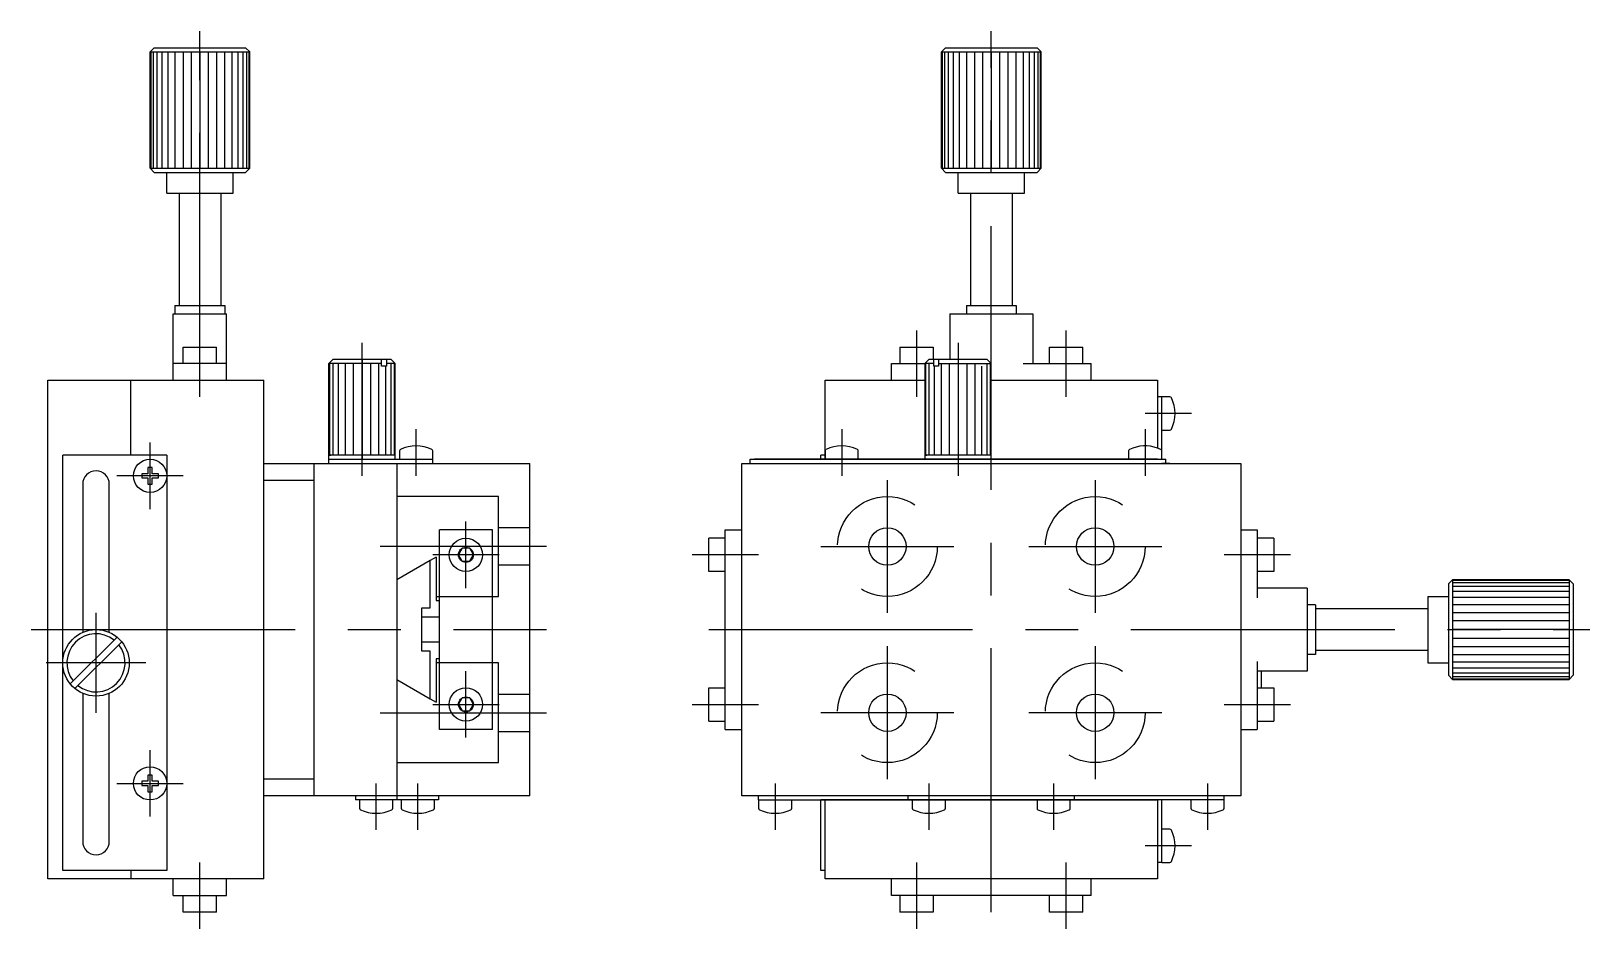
# Model space of a CAD drawing. Extents: x -146 to 249, y -116 to 147.
# Drawn here: x 61.5 to 249.1, y -36 to 72 of the extents above; entities that cross this region are included whole.
import ezdxf

# ---------------------------------------------------------------- set-up
doc = ezdxf.new("R2010")
doc.units = 0
doc.linetypes.add('CENTER', pattern=[50.8, 31.75, -6.35, 6.35, -6.35])
doc.linetypes.add('DASHED', pattern=[19.05, 12.7, -6.35])
doc.layers.get('0').update_dxf_attribs({"linetype": 'CONTINUOUS'})
doc.layers.add('CENTER', color=1, linetype='CENTER')

msp = doc.modelspace()

# ---------------------------------------------------------------- linework, layer by layer
at = {"color": 7, "linetype": 'CONTINUOUS'}
for p, q in [((76.35, 70), (75.85, 69.5)), ((75.85, 69.5), (87.85, 69.5)), ((75.85, 69.5), (75.85, 55.5)), ((75.85, 55.5), (75.85, 69.5)), ((75.94, 69.5), (75.94, 55.5)), ((76.21, 69.5), (76.21, 55.5)), ((76.35, 70), (87.35, 70)), ((76.65, 69.5), (76.65, 55.5)), ((77.25, 69.5), (77.25, 55.5)), ((77.99, 69.5), (77.99, 55.5)), ((78.85, 69.5), (78.85, 55.5)), ((79.83, 69.5), (79.83, 55.5)), ((80.81, 69.5), (80.81, 55.5)), ((81.85, 69.5), (81.85, 55.5)), ((82.89, 55.5), (82.89, 69.5)), ((83.87, 55.5), (83.87, 69.5)), ((84.85, 55.5), (84.85, 69.5)), ((85.71, 55.5), (85.71, 69.5)), ((86.44, 55.5), (86.44, 69.5)), ((87.04, 55.5), (87.04, 69.5)), ((87.35, 70), (87.85, 69.5)), ((87.49, 55.5), (87.49, 69.5)), ((87.76, 55.5), (87.76, 69.5)), ((87.85, 55.5), (87.85, 69.5)), ((171.55, 70), (171.05, 69.5)), ((171.05, 69.5), (183.05, 69.5)), ((171.05, 55.5), (171.05, 69.5)), ((171.05, 69.5), (171.05, 55.5)), ((171.14, 69.5), (171.14, 55.5)), ((171.41, 69.5), (171.41, 55.5)), ((171.55, 70), (182.55, 70)), ((171.86, 69.5), (171.86, 55.5)), ((172.46, 69.5), (172.46, 55.5)), ((173.2, 69.5), (173.2, 55.5)), ((174.05, 69.5), (174.05, 55.5)), ((175.03, 69.5), (175.03, 55.5)), ((176.01, 69.5), (176.01, 55.5)), ((177.05, 69.5), (177.05, 55.5)), ((178.09, 55.5), (178.09, 69.5)), ((179.07, 55.5), (179.07, 69.5)), ((180.05, 55.5), (180.05, 69.5)), ((180.91, 55.5), (180.91, 69.5)), ((181.65, 55.5), (181.65, 69.5)), ((182.25, 55.5), (182.25, 69.5)), ((182.55, 70), (183.05, 69.5)), ((182.69, 55.5), (182.69, 69.5)), ((182.96, 55.5), (182.96, 69.5)), ((183.05, 55.5), (183.05, 69.5)), ((75.85, 55.5), (87.85, 55.5)), ((76.35, 55), (75.85, 55.5)), ((76.35, 55), (87.35, 55)), ((77.85, 52.5), (77.85, 55)), ((77.85, 52.5), (77.85, 55)), ((85.85, 52.5), (85.85, 55)), ((87.85, 55.5), (87.35, 55)), ((171.05, 55.5), (183.05, 55.5)), ((171.55, 55), (171.05, 55.5)), ((171.55, 55), (182.55, 55)), ((173.05, 52.5), (173.05, 55)), ((173.05, 52.5), (173.05, 55)), ((181.05, 52.5), (181.05, 55)), ((183.05, 55.5), (182.55, 55)), ((77.85, 52.5), (85.85, 52.5)), ((79.35, 52.5), (79.35, 39)), ((84.35, 52.5), (84.35, 39)), ((84.35, 52.5), (85.85, 52.5)), ((173.05, 52.5), (181.05, 52.5)), ((174.55, 52.5), (174.55, 39)), ((179.55, 52.5), (179.55, 39)), ((78.65, 38), (85.05, 38)), ((78.65, 30), (78.65, 38)), ((78.85, 39), (84.85, 39)), ((78.85, 39), (78.85, 38)), ((84.85, 39), (84.85, 38)), ((85.05, 30), (85.05, 38)), ((172.05, 38), (182.05, 38)), ((172.05, 38), (172.05, 32.5)), ((174.05, 39), (180.05, 39)), ((174.05, 39), (174.05, 38)), ((180.05, 39), (180.05, 38)), ((182.05, 38), (182.05, 32)), ((79.85, 34), (83.85, 34)), ((79.85, 32), (79.85, 34)), ((83.85, 32), (83.85, 34)), ((166.05, 34), (170.05, 34)), ((166.05, 34), (166.05, 32)), ((170.05, 34), (170.05, 32.5)), ((184.05, 32), (184.05, 34)), ((184.05, 34), (188.05, 34)), ((188.05, 32), (188.05, 34)), ((85.05, 32), (78.65, 32)), ((97.35, 32), (97.85, 32.5)), ((97.35, 20), (97.35, 32)), ((103.71, 32), (97.35, 32)), ((97.48, 21), (97.48, 32)), ((104.85, 32.5), (97.85, 32.5)), ((97.88, 21), (97.88, 32)), ((98.52, 21), (98.52, 32)), ((99.35, 21), (99.35, 32)), ((100.31, 21), (100.31, 32)), ((101.35, 32), (101.35, 21)), ((102.38, 32), (102.38, 21)), ((103.35, 32), (103.35, 21)), ((103.71, 31.7), (103.71, 32.5)), ((104.28, 32.5), (104.28, 31.7)), ((105.35, 32), (104.28, 32)), ((104.81, 32), (104.81, 21)), ((104.85, 32.5), (105.35, 32)), ((105.21, 32), (105.21, 21)), ((105.35, 20.5), (105.35, 32)), ((165.05, 32), (169.05, 32)), ((165.05, 30), (165.05, 32)), ((169.05, 32), (169.55, 32.5)), ((169.05, 32), (169.05, 20.5)), ((170.12, 32), (169.05, 32)), ((169.19, 21), (169.19, 32)), ((170.05, 32.5), (169.55, 32.5)), ((169.59, 21), (169.59, 32)), ((172.05, 32.5), (170.05, 32.5)), ((170.12, 32), (170.12, 32.5)), ((170.12, 31.7), (170.12, 32)), ((170.69, 32.5), (170.69, 32)), ((170.69, 32), (177.05, 32)), ((170.69, 32), (170.69, 31.7)), ((171.05, 21), (171.05, 32)), ((172.02, 21), (172.02, 32)), ((176.55, 32.5), (172.05, 32.5)), ((173.05, 32), (173.05, 21)), ((174.09, 32), (174.09, 21)), ((175.05, 32), (175.05, 21)), ((176.52, 32), (176.52, 21)), ((176.55, 32.5), (177.05, 32)), ((176.92, 32), (176.92, 21)), ((177.05, 20.5), (177.05, 32)), ((180.89, 32), (189.05, 32)), ((189.05, 30), (189.05, 32)), ((104.28, 31.7), (103.71, 31.7)), ((104.18, 31.7), (104.18, 21)), ((170.22, 31.7), (170.12, 31.7)), ((170.22, 21), (170.22, 31.7)), ((170.69, 31.7), (170.22, 31.7)), ((175.88, 31.7), (175.88, 21)), ((63.55, -25), (63.55, 30)), ((63.55, 30), (89.55, 30)), ((73.55, 21), (73.55, 30)), ((89.55, -30), (89.55, 30)), ((89.55, 20), (89.55, 30)), ((157.05, 30), (169.05, 30)), ((157.05, 20.5), (157.05, 30)), ((177.05, 30), (197.05, 30)), ((197.05, 30), (197.05, 21.83)), ((197.55, 28), (197.05, 28)), ((197.55, 20.5), (197.55, 28)), ((198.54, 28), (197.55, 28)), ((197.55, 24), (198.54, 24)), ((65.35, -29), (65.35, 21)), ((77.85, 21), (65.35, 21)), ((77.85, 21), (77.85, -29)), ((105.35, 21), (97.35, 21)), ((97.35, 21), (97.6, 21)), ((105.85, 21.49), (105.85, 20.5)), ((109.85, 20.5), (109.85, 21.49)), ((157.05, 21), (156.55, 21)), ((156.55, 20.5), (156.55, 21)), ((157.05, 21.49), (157.05, 20.5)), ((161.05, 20.5), (161.05, 21.49)), ((177.05, 21), (169.05, 21)), ((169.05, 21), (169.3, 21)), ((193.55, 21.49), (193.55, 20.5)), ((197.55, 20.5), (197.55, 21.49)), ((76.1, 19.5), (75.6, 19.5)), ((75.6, 19.5), (75.6, 18.75)), ((76.1, 18.75), (76.1, 19.5)), ((89.55, 20), (121.55, 20)), ((95.55, 20), (95.55, 18)), ((97.35, 20.5), (109.85, 20.5)), ((105.55, 20), (105.55, -20.5)), ((109.85, 20), (109.85, 20.5)), ((121.55, -20), (121.55, 20)), ((147.05, -20), (147.05, 20)), ((147.05, 20), (207.05, 20)), ((147.05, 20), (207.05, 20)), ((148.05, 20.5), (156.55, 20.5)), ((148.05, 20), (148.05, 20.5)), ((156.55, 20.5), (148.55, 20.5)), ((156.55, 20.5), (155.56, 20.5)), ((156.55, 20.5), (157.05, 20.5)), ((157.05, 20.5), (156.55, 20.5)), ((157.05, 20.5), (197.55, 20.5)), ((197.05, 20.5), (157.05, 20.5)), ((197.55, 20.5), (198.05, 20.5)), ((198.54, 20), (197.55, 20)), ((198.05, 20), (198.05, 20.5)), ((207.05, 20), (207.05, -20)), ((67.75, 17.5), (67.75, -0.33)), ((70.95, -0.33), (70.95, 17.5)), ((75.6, 18.75), (74.85, 18.75)), ((74.85, 18.75), (74.85, 18.25)), ((74.85, 18.25), (75.6, 18.25)), ((75.6, 18.25), (75.6, 17.5)), ((75.6, 17.5), (76.1, 17.5)), ((76.85, 18.75), (76.1, 18.75)), ((76.1, 18.25), (76.85, 18.25)), ((76.1, 17.5), (76.1, 18.25)), ((76.85, 18.25), (76.85, 18.75)), ((89.55, 18), (95.55, 18)), ((95.55, 18), (95.55, -18)), ((117.05, 12), (110.65, 12)), ((110.65, 3.5), (110.65, 12)), ((117.05, -12), (117.05, 12)), ((145.05, 12), (147.05, 12)), ((145.05, -12), (145.05, 12)), ((207.05, 12), (209.05, 12)), ((209.05, 12), (209.05, 3.84)), ((113.4, 9.78), (112.95, 9)), ((114.3, 9.78), (113.4, 9.78)), ((114.75, 9), (114.3, 9.78)), ((143.05, 7), (143.05, 11)), ((145.05, 11), (143.05, 11)), ((211.05, 11), (209.05, 11)), ((211.05, 11), (211.05, 7)), ((109.55, 8.31), (105.55, 6)), ((110.25, 8.71), (109.55, 8.31)), ((109.55, 2.6), (109.55, 8.31)), ((110.25, 8.71), (110.25, 3.5)), ((113.4, 8.22), (112.95, 9)), ((113.4, 8.22), (114.3, 8.22)), ((114.3, 8.22), (114.75, 9)), ((145.05, 7), (143.05, 7)), ((211.05, 7), (209.05, 7)), ((232.05, 5.5), (232.55, 6)), ((232.55, 6), (232.55, -6)), ((246.55, 6), (232.55, 6)), ((232.55, 6), (246.55, 6)), ((246.55, 5.91), (232.55, 5.91)), ((246.55, 5.64), (232.55, 5.64)), ((247.05, 5.5), (246.55, 6)), ((246.55, 6), (246.55, -6)), ((209.55, 5), (209.05, 5)), ((215.05, 5), (209.55, 5)), ((215.05, 5), (215.05, -5)), ((229.55, 4), (232.05, 4)), ((229.55, 4), (232.05, 4)), ((229.55, 4), (229.55, -4)), ((232.05, 5.5), (232.05, -5.5)), ((246.55, 5.2), (232.55, 5.2)), ((246.55, 4.6), (232.55, 4.6)), ((246.55, 3.86), (232.55, 3.86)), ((247.05, 5.5), (247.05, -5.5)), ((108.55, -2.6), (108.55, 2.6)), ((108.55, 2.6), (109.55, 2.6)), ((110.25, 3.5), (110.65, 3.5)), ((110.65, 1.5), (110.65, 3.5)), ((216.05, 3), (215.05, 3)), ((216.05, 3), (216.05, -3)), ((229.55, 2.5), (216.05, 2.5)), ((246.55, 3), (232.55, 3)), ((246.55, 2.02), (232.55, 2.02)), ((110.65, 1.5), (108.55, 1.5)), ((110.65, -1.5), (110.65, 1.5)), ((246.55, 1.04), (232.55, 1.04)), ((246.55, 0), (232.55, 0)), ((66.25, -6.53), (71.88, -0.9)), ((66.82, -7.1), (72.45, -1.47)), ((110.65, -1.5), (108.55, -1.5)), ((110.65, -12), (110.65, -1.5)), ((232.55, -1.04), (246.55, -1.04)), ((109.55, -2.6), (108.55, -2.6)), ((109.55, -3.5), (109.55, -2.6)), ((109.55, -8.31), (109.55, -3.5)), ((110.65, -3.5), (110.25, -3.5)), ((110.25, -3.5), (110.25, -8.71)), ((216.05, -3), (215.05, -3)), ((229.55, -2.5), (216.05, -2.5)), ((232.55, -2.02), (246.55, -2.02)), ((232.55, -3), (246.55, -3)), ((209.05, -3.84), (209.05, -12)), ((215.05, -5), (209.05, -5)), ((209.55, -7), (209.55, -5)), ((229.55, -4), (232.05, -4)), ((232.55, -6), (232.05, -5.5)), ((232.55, -3.86), (246.55, -3.86)), ((232.55, -4.6), (246.55, -4.6)), ((232.55, -5.2), (246.55, -5.2)), ((247.05, -5.5), (246.55, -6)), ((105.55, -6), (109.55, -8.31)), ((143.05, -7), (145.05, -7)), ((143.05, -11), (143.05, -7)), ((209.05, -7), (211.05, -7)), ((209.55, -7), (211.05, -7)), ((211.05, -7), (211.05, -11)), ((232.55, -5.64), (246.55, -5.64)), ((232.55, -5.91), (246.55, -5.91)), ((232.55, -6), (246.55, -6)), ((67.75, -7.67), (67.75, -25.5)), ((70.95, -25.5), (70.95, -7.67)), ((109.55, -8.31), (110.25, -8.71)), ((112.95, -9), (113.4, -8.22)), ((112.95, -9), (113.4, -9.78)), ((114.3, -8.22), (113.4, -8.22)), ((114.75, -9), (114.3, -8.22)), ((114.3, -9.78), (114.75, -9)), ((113.4, -9.78), (114.3, -9.78)), ((143.05, -11), (145.05, -11)), ((209.05, -11), (211.05, -11)), ((117.05, -12), (110.65, -12)), ((145.05, -12), (147.05, -12)), ((207.05, -12), (209.05, -12)), ((74.85, -18.25), (74.85, -18.75)), ((75.6, -18.25), (74.85, -18.25)), ((74.85, -18.75), (75.6, -18.75)), ((75.6, -17.5), (75.6, -18.25)), ((76.1, -17.5), (75.6, -17.5)), ((75.6, -18.75), (75.6, -19.5)), ((76.1, -18.25), (76.1, -17.5)), ((76.85, -18.25), (76.1, -18.25)), ((76.1, -18.75), (76.85, -18.75)), ((76.1, -19.5), (76.1, -18.75)), ((76.85, -18.75), (76.85, -18.25)), ((95.55, -18), (89.55, -18)), ((95.55, -18), (95.55, -20)), ((75.6, -19.5), (76.1, -19.5)), ((121.55, -20), (89.55, -20)), ((100.55, -20), (100.55, -20.5)), ((110.55, -20.5), (100.55, -20.5)), ((101.05, -20.5), (101.05, -21.49)), ((105.05, -21.49), (105.05, -20.5)), ((106.05, -20.5), (106.05, -21.49)), ((110.05, -21.49), (110.05, -20.5)), ((110.55, -20), (110.25, -20)), ((110.55, -20), (110.55, -20.5)), ((207.05, -20), (147.05, -20)), ((207.05, -20), (147.05, -20)), ((149.05, -20.5), (149.05, -20)), ((149.05, -20.5), (157.05, -20.5)), ((149.05, -20.5), (149.05, -21.49)), ((153.05, -21.49), (153.05, -20.5)), ((157.05, -20.5), (156.55, -20.5)), ((156.55, -29), (156.55, -20.5)), ((157.05, -20.5), (197.05, -20.5)), ((205.05, -20.5), (157.05, -20.5)), ((157.05, -30), (157.05, -20.5)), ((167.05, -20.5), (167.05, -20)), ((167.55, -20.5), (167.55, -21.49)), ((171.55, -21.49), (171.55, -20.5)), ((182.55, -20.5), (182.55, -21.49)), ((186.55, -21.49), (186.55, -20.5)), ((187.05, -20.5), (187.05, -20)), ((197.05, -20.5), (197.05, -30)), ((197.55, -28), (197.55, -20.5)), ((201.05, -20.5), (201.05, -21.49)), ((205.05, -20.5), (205.05, -20)), ((205.05, -21.49), (205.05, -20.5)), ((198.54, -24), (197.55, -24)), ((63.55, -30), (63.55, -25)), ((197.55, -28), (197.05, -28)), ((197.55, -28), (198.54, -28)), ((89.55, -30), (63.55, -30)), ((77.85, -29), (65.35, -29)), ((73.55, -29), (73.55, -30)), ((78.65, -32), (78.65, -30)), ((85.05, -32), (85.05, -30)), ((89.55, -30), (86.25, -30)), ((157.05, -29), (156.55, -29)), ((169.19, -30), (157.05, -30)), ((197.05, -30), (157.05, -30)), ((165.05, -32), (165.05, -30)), ((189.05, -32), (189.05, -30)), ((78.65, -32), (85.05, -32)), ((79.85, -34), (79.85, -32)), ((83.85, -34), (83.85, -32)), ((189.05, -32), (165.05, -32)), ((166.05, -32), (166.05, -34)), ((170.05, -32), (170.05, -34)), ((184.05, -34), (184.05, -32)), ((188.05, -34), (188.05, -32)), ((83.85, -34), (79.85, -34)), ((170.05, -34), (166.05, -34)), ((188.05, -34), (184.05, -34))]:
    msp.add_line(p, q, dxfattribs=at)
at = {"color": 3, "linetype": 'DASHED'}
for p, q in [((117.75, 16), (105.55, 16)), ((117.75, 12.25), (117.75, 16)), ((117.75, 7.75), (117.75, 12.25)), ((121.55, 12.25), (117.75, 12.25)), ((121.55, 7.75), (117.75, 7.75)), ((117.75, 4), (117.75, 7.75)), ((110.25, 4), (117.75, 4)), ((117.75, -4), (110.25, -4)), ((117.75, -7.75), (117.75, -4)), ((117.75, -12.25), (117.75, -7.75)), ((117.75, -7.75), (121.55, -7.75)), ((117.75, -12.25), (121.55, -12.25)), ((117.75, -16), (117.75, -12.25)), ((105.55, -16), (117.75, -16))]:
    msp.add_line(p, q, dxfattribs=at)
at = {"color": 7, "linetype": 'CONTINUOUS'}
for centre, radius in [((75.85, 18.5), 2), ((164.55, 10), 2.25), ((189.55, 10), 2.25), ((113.85, 9), 2), ((113.85, 9), 0.9), ((69.35, -4), 4), ((113.85, -9), 2), ((113.85, -9), 0.9), ((164.55, -10), 2.25), ((189.55, -10), 2.25), ((75.85, -18.5), 2)]:
    msp.add_circle(centre, radius, dxfattribs=at)
at = {"color": 3, "linetype": 'DASHED'}
for centre in [(164.55, 10), (164.55, 10), (189.55, 10), (189.55, 10), (164.55, -10), (164.55, -10), (189.55, -10), (189.55, -10)]:
    msp.add_circle(centre, 6, dxfattribs=at)
at = {"color": 7, "linetype": 'CONTINUOUS'}
for centre, radius, start, end in [((198.54, 27.8), 0.2, 25.6716, 90), ((194.8, 26), 4.35, 334.3284, 25.6716), ((198.54, 24.2), 0.2, 270, 334.3284), ((106.05, 21.49), 0.2, 115.6716, 180), ((107.85, 17.75), 4.35, 64.3284, 115.6716), ((109.65, 21.49), 0.2, 0, 64.3284), ((157.25, 21.49), 0.2, 115.6716, 180), ((159.05, 17.75), 4.35, 64.3284, 115.6716), ((160.85, 21.49), 0.2, 0, 64.3284), ((193.75, 21.49), 0.2, 115.6716, 180), ((195.55, 17.75), 4.35, 69.8529, 115.6716), ((195.55, 17.75), 4.35, 64.3284, 69.8529), ((197.35, 21.49), 0.2, 0, 64.3284), ((69.35, 17.5), 1.6, 0, 180), ((69.35, -4), 3.5, 51.5624, 218.4376), ((69.35, -4), 3.5, 231.5624, 38.4376), ((101.25, -21.49), 0.2, 180, 244.3284), ((103.05, -17.75), 4.35, 244.3284, 295.6716), ((104.85, -21.49), 0.2, 295.6716, 0), ((106.25, -21.49), 0.2, 180, 244.3284), ((108.05, -17.75), 4.35, 244.3284, 295.6716), ((109.85, -21.49), 0.2, 295.6716, 0), ((149.25, -21.49), 0.2, 180, 244.3284), ((151.05, -17.75), 4.35, 244.3284, 295.6716), ((152.85, -21.49), 0.2, 295.6716, 0), ((167.75, -21.49), 0.2, 180, 244.3284), ((169.55, -17.75), 4.35, 244.3284, 295.6716), ((171.35, -21.49), 0.2, 295.6716, 0), ((182.75, -21.49), 0.2, 180, 244.3284), ((184.55, -17.75), 4.35, 244.3284, 295.6716), ((186.35, -21.49), 0.2, 295.6716, 0), ((201.25, -21.49), 0.2, 180, 244.3284), ((203.05, -17.75), 4.35, 244.3284, 295.6716), ((204.85, -21.49), 0.2, 295.6716, 0), ((198.54, -24.2), 0.2, 25.6716, 90), ((194.8, -26), 4.35, 334.3284, 25.6716), ((69.35, -25.5), 1.6, 180, 0), ((198.54, -27.8), 0.2, 270, 334.3284)]:
    msp.add_arc(centre, radius, start, end, dxfattribs=at)
at = {"layer": 'CENTER', "color": 1, "linetype": 'CENTER'}
for p, q in [((81.85, 28), (81.85, 72)), ((177.05, -34), (177.05, 72)), ((168.05, 36), (168.05, 28)), ((186.05, 28), (186.05, 36)), ((101.35, 18.5), (101.35, 34.5)), ((173.05, 34.5), (173.05, 18.5)), ((101.35, 32.5), (101.35, 20.5)), ((201.15, 26), (195.55, 26)), ((107.85, 18.5), (107.85, 24.1)), ((159.05, 24.1), (159.05, 18.5)), ((195.55, 24.1), (195.55, 18.5)), ((75.85, 14.5), (75.85, 22.5)), ((79.85, 18.5), (71.85, 18.5)), ((164.55, 2), (164.55, 18)), ((189.55, 18), (189.55, 2)), ((164.55, 4), (164.55, 16)), ((189.55, 16), (189.55, 4)), ((113.85, 5), (113.85, 13)), ((123.55, 10), (103.55, 10)), ((156.55, 10), (172.55, 10)), ((158.55, 10), (170.55, 10)), ((181.55, 10), (197.55, 10)), ((183.55, 10), (195.55, 10)), ((117.85, 9), (109.85, 9)), ((149.05, 9), (141.05, 9)), ((213.05, 9), (205.05, 9)), ((69.35, -10), (69.35, 2)), ((61.55, 0), (123.55, 0)), ((143.05, 0), (249.05, 0)), ((164.55, -18), (164.55, -2)), ((189.55, -2), (189.55, -18)), ((75.35, -4), (63.35, -4)), ((113.85, -13), (113.85, -5)), ((189.55, -4), (189.55, -16)), ((109.85, -9), (117.85, -9)), ((141.05, -9), (149.05, -9)), ((205.05, -9), (213.05, -9)), ((103.55, -10), (123.55, -10)), ((172.55, -10), (156.55, -10)), ((197.55, -10), (181.55, -10)), ((195.55, -10), (183.55, -10)), ((75.85, -22.5), (75.85, -14.5)), ((71.85, -18.5), (79.85, -18.5)), ((103.05, -24.1), (103.05, -18.5)), ((108.05, -24.1), (108.05, -18.5)), ((151.05, -18.5), (151.05, -24.1)), ((169.55, -18.5), (169.55, -24.1)), ((184.55, -18.5), (184.55, -24.1)), ((203.05, -18.5), (203.05, -24.1)), ((201.15, -26), (195.55, -26)), ((81.85, -36), (81.85, -28)), ((168.05, -28), (168.05, -36)), ((186.05, -36), (186.05, -28))]:
    msp.add_line(p, q, dxfattribs=at)

doc.saveas('drawing.dxf')
